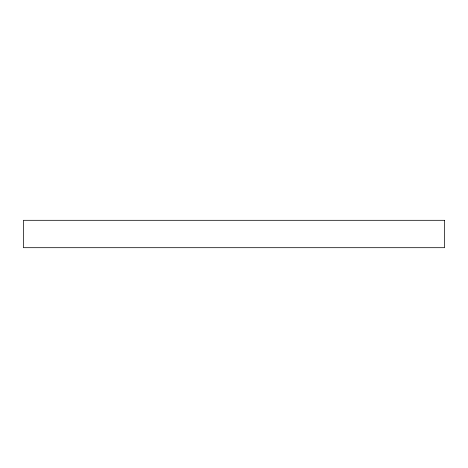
<?xml version="1.0" encoding="UTF-8"?>
<svg xmlns="http://www.w3.org/2000/svg" width="468" height="468" viewBox="0 0 468 468"><rect width="100%" height="100%" fill="white"/><g stroke="black" fill="none" stroke-linecap="round" stroke-linejoin="round"><path stroke-width="0.7" d="M444.6 220.311L23.4 220.311L23.4 247.689L444.6 247.689L444.6 220.311"/></g></svg>
